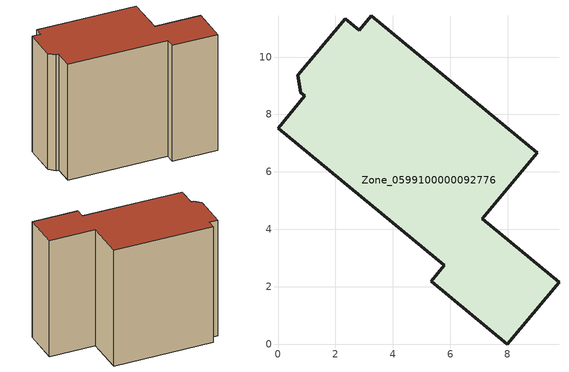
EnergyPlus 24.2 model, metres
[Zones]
Zone_0599100000092776
 floor ground (C_G): 7.12,4.36 9.79,2.16 7.99,0 5.34,2.19 5.79,2.75 0,7.51 0.94,8.64 0.8,8.76 0.69,9.36 2.34,11.33 2.83,10.93 3.24,11.43 9.03,6.67 z0
 wall outside (C_F): 3.24,11.43 2.83,10.93 2.34,11.33 0.69,9.36 0.8,8.76 0.94,8.64 0,7.51 5.79,2.75 5.34,2.19 7.99,0 9.79,2.16 7.12,4.36 9.03,6.67 3.24,11.43 z0:9.19
 roof outside (C_R): 0.8,8.76 0.94,8.64 0,7.51 5.79,2.75 5.34,2.19 7.99,0 9.79,2.16 7.12,4.36 9.03,6.67 3.24,11.43 2.83,10.93 2.34,11.33 0.69,9.36 z9.19
[BUILDING]
Pand.0599100000092776: North Axis=0; Terrain=City; Loads Convergence Tolerance Value=0.04; Temperature Convergence Tolerance Value=0.4; Solar Distribution=FullExterior; Maximum Number of Warmup Days=25; Minimum Number of Warmup Days=1
[Site:Location]
Rotterdam.The.Hague.AP_ZH_NLD Design_Conditions: Latitude=51.96; Longitude=4.45; Time Zone=1; Elevation=-4.5
[SITE:GROUNDTEMPERATURE:BUILDINGSURFACE]
18, 18, 18, 18, 18, 18, 18, 18, 18, 18, 18, 18
[MATERIAL] Thermal Absorptance=0.9; Solar Absorptance=0.7; Visible Absorptance=0.7
Name | Roughness | Thickness | Conductivity | Density | Specific Heat
G.TI.1946 | MediumSmooth | 0.15 | 1 | 540 | 1210
F.TI.1946 | Rough | 0.3 | 0.857143 | 1920 | 840
R.TI.1946 | MediumRough | 0.2 | 0.1 | 1500 | 1000
[CONSTRUCTION]
C_G: G.TI.1946
C_F: F.TI.1946
C_R: R.TI.1946
[ZONE]
Zone_0599100000092776: Type=1; Multiplier=1; Ceiling Height=Autocalculate; Volume=Autocalculate; Floor Area=autocalculate; Part of Total Floor Area=Yes
[ZONEINFILTRATION:DESIGNFLOWRATE]
Infil_Zone_0599100000092776: Zone or ZoneList or Space or SpaceList=Zone_0599100000092776; Schedule=AlwaysOn; Design Flow Rate Calculation Method=Flow/Area; Flow Rate per Floor Area=0.003; Constant Term Coefficient=1; Temperature Term Coefficient=0; Velocity Term Coefficient=0; Velocity Squared Term Coefficient=0
[HVACTEMPLATE:ZONE:IDEALLOADSAIRSYSTEM]
Zone_0599100000092776: Maximum Heating Supply Air Temperature=50; Minimum Cooling Supply Air Temperature=13; Maximum Heating Supply Air Humidity Ratio=0.0156; Minimum Cooling Supply Air Humidity Ratio=0.0077; Heating Limit=NoLimit; Cooling Limit=NoLimit; Dehumidification Control Type=ConstantSensibleHeatRatio; Cooling Sensible Heat Ratio=0.7; Dehumidification Setpoint=60; Humidification Control Type=None; Humidification Setpoint=30; Outdoor Air Method=None; Outdoor Air Flow Rate per Person=0.00944; Outdoor Air Flow Rate per Zone Floor Area=0; Outdoor Air Flow Rate per Zone=0; Demand Controlled Ventilation Type=None; Outdoor Air Economizer Type=NoEconomizer; Heat Recovery Type=None; Sensible Heat Recovery Effectiveness=0.7; Latent Heat Recovery Effectiveness=0.65
[ZONECONTROL:THERMOSTAT]
ThermostatControl_Zone_0599100000092776: Zone or ZoneList=Zone_0599100000092776; Control Type Schedule=DualSetpointControlType; Control 1=Thermostat_Zone_0599100000092776; Temperature Difference Between Cutout And Setpoint=0
[THERMOSTATSETPOINT:DUALSETPOINT]
Thermostat_Zone_0599100000092776: Heating Setpoint Temperature Schedule=HeatingSetpoint_Zone_0599100000092776; Cooling Setpoint Temperature Schedule=CoolingSetpoint_Zone_0599100000092776
[SCHEDULE:COMPACT]
HeatingSetpoint_Zone_0599100000092776: Through: 12/31, For: AllDays, Until: 24:00, 21
CoolingSetpoint_Zone_0599100000092776: Through: 12/31, For: AllDays, Until: 24:00, 24
DualSetpointControlType: Through: 12/31, For: AllDays, Until: 24:00, 4
AlwaysOn: Through: 12/31, For: AllDays, Until: 24:00, 1
